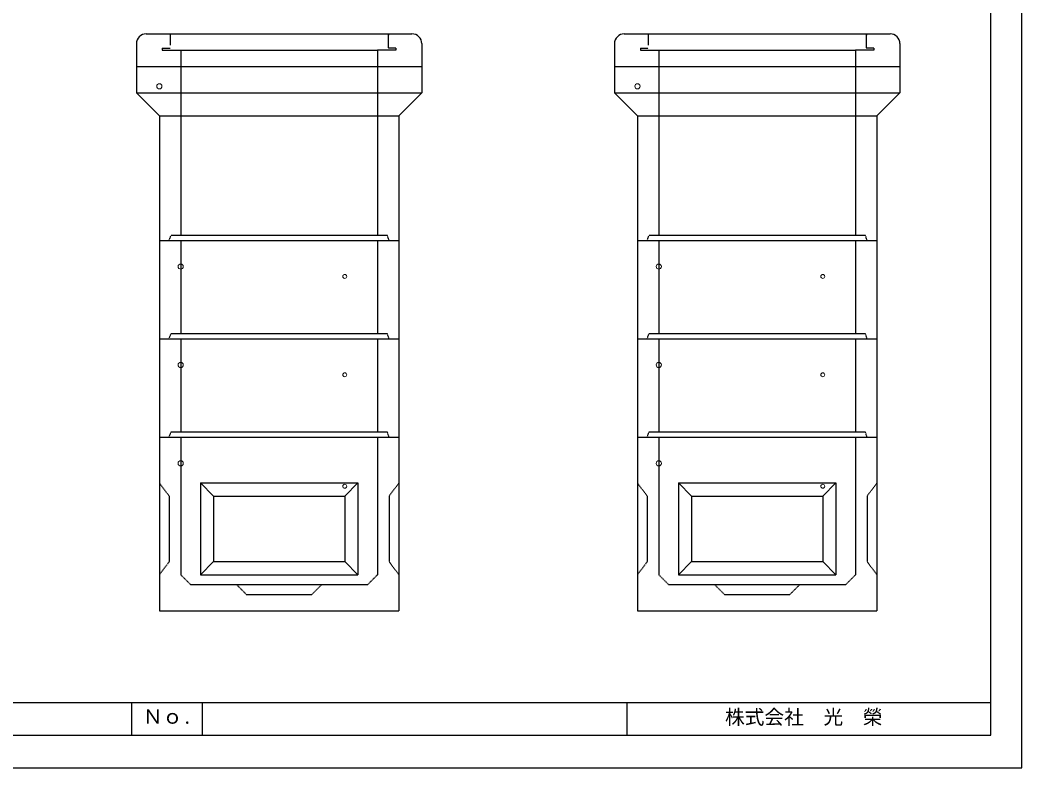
# Model space of a CAD drawing. Units: millimetres, scale not verified. Extents: x -297 to 298, y -210 to 211.
# Drawn here: x -7.5 to 297.9, y -210 to 18.1 of the extents above; entities that cross this region are included whole.
import ezdxf
from ezdxf.enums import TextEntityAlignment as Align

# ---------------------------------------------------------------- set-up
doc = ezdxf.new("R2010")
doc.units = ezdxf.units.MM
doc.linetypes.add('USER2', pattern=[4.7625, 3.175, -1.5875])
doc.layers.add('0-0', color=7, linetype='Continuous')
for name, color, linetype, lineweight in [('0-1_0', 9, 'Continuous', 25), ('0-3_pen1実線', 4, 'Continuous', 13), ('0-4_pen2実線', 3, 'Continuous', 13), ('0-5_pen3実線', 7, 'Continuous', 25), ('0-6_pen4実線', 7, 'Continuous', 25), ('0-7_pen2破線', 3, 'USER2', 25)]:
    doc.layers.add(name, color=color, linetype=linetype, lineweight=lineweight)
doc.styles.add('ＭＳ ゴシック', font='')
doc.styles.get('ＭＳ ゴシック').set_extended_font_data('MS Gothic')

# ---------------------------------------------------------------- blocks, each defined once
blk = doc.blocks.new('部分図 1')
at = {"layer": '0-1_0'}
blk.add_lwpolyline([(0.1, 0.3), (11898.1, 0.3), (11898.1, 8410.3), (0.1, 8410.3)], close=True, dxfattribs=at)
at = {"layer": '0-3_pen1実線'}
for p, q in [((8033.94, 4467.95), (8043.31, 4477.32)), ((10948.04, 4467.95), (10957.41, 4477.32))]:
    blk.add_line(p, q, dxfattribs=at)
at = {"layer": '0-4_pen2実線'}
for centre, radius in [((6639.96, 4157.33), 16), ((9554.06, 4157.33), 16), ((6769.99, 3058), 16), ((9684.09, 3058), 16), ((7769.99, 2998), 12), ((10684.09, 2998), 12), ((6769.99, 2458), 16), ((9684.09, 2458), 16), ((7769.99, 2398), 12), ((10684.09, 2398), 12)]:
    blk.add_circle(centre, radius, dxfattribs=at)
for centre, major_axis in [((6769.99, 1857.98), (16, 0)), ((9684.09, 1857.98), (16, 0)), ((7769.99, 1718.14), (12, 0)), ((10684.09, 1718.14), (12, 0))]:
    blk.add_ellipse(centre, major_axis=major_axis, ratio=0.998868, dxfattribs=at)
at = {"layer": '0-5_pen3実線'}
for p, q in [((6559.94, 4477.32), (8179.94, 4477.32)), ((9474.04, 4477.32), (11094.04, 4477.32)), ((6499.94, 4417.32), (6499.94, 4277.32)), ((8239.94, 4417.32), (8239.94, 4277.32)), ((9414.04, 4417.32), (9414.04, 4277.32)), ((11154.04, 4417.32), (11154.04, 4277.32)), ((6499.96, 4277.33), (8239.96, 4277.33)), ((6499.96, 4277.33), (6499.96, 4117.33)), ((8239.96, 4277.33), (8239.96, 4117.33)), ((9414.06, 4277.33), (11154.06, 4277.33)), ((9414.06, 4277.33), (9414.06, 4117.33)), ((11154.06, 4277.33), (11154.06, 4117.33)), ((6499.96, 4117.33), (8239.96, 4117.33)), ((6639.96, 3977.33), (6499.96, 4117.33)), ((8099.96, 3977.33), (8239.96, 4117.33)), ((9414.06, 4117.33), (11154.06, 4117.33)), ((9554.06, 3977.33), (9414.06, 4117.33)), ((11014.06, 3977.33), (11154.06, 4117.33)), ((6639.96, 3977.33), (8099.96, 3977.33)), ((6639.96, 3977.33), (6639.96, 3217.33)), ((8099.96, 3977.33), (8099.96, 3217.33)), ((9554.06, 3977.33), (11014.06, 3977.33)), ((9554.06, 3977.33), (9554.06, 3217.33)), ((11014.06, 3977.33), (11014.06, 3217.33)), ((6639.96, 3217.33), (8099.96, 3217.33)), ((8099.99, 3218), (8099.99, 2618)), ((9554.06, 3217.33), (11014.06, 3217.33)), ((11014.09, 3218), (11014.09, 2618)), ((8099.99, 2618), (8099.99, 2018)), ((11014.09, 2618), (11014.09, 2018)), ((6639.99, 2017.8), (6639.99, 959)), ((8099.99, 2017.8), (8099.99, 959)), ((9554.09, 2017.8), (9554.09, 959)), ((11014.09, 2017.8), (11014.09, 959)), ((6889.99, 1738.12), (6889.99, 1178.75)), ((6889.99, 1738.12), (6969.99, 1658.21)), ((6889.99, 1738.12), (7369.99, 1738.12)), ((7369.99, 1738.12), (7849.99, 1738.12)), ((7849.99, 1738.12), (7769.99, 1658.21)), ((7849.99, 1738.12), (7849.99, 1178.75)), ((9804.09, 1738.12), (9804.09, 1178.75)), ((9804.09, 1738.12), (9884.09, 1658.21)), ((9804.09, 1738.12), (10284.09, 1738.12)), ((10284.09, 1738.12), (10764.09, 1738.12)), ((10764.09, 1738.12), (10684.09, 1658.21)), ((10764.09, 1738.12), (10764.09, 1178.75)), ((6969.99, 1658.21), (6969.99, 1258.66)), ((6969.99, 1658.21), (7369.99, 1658.21)), ((7369.99, 1658.21), (7769.99, 1658.21)), ((7769.99, 1658.21), (7769.99, 1258.66)), ((9884.09, 1658.21), (9884.09, 1258.66)), ((9884.09, 1658.21), (10284.09, 1658.21)), ((10284.09, 1658.21), (10684.09, 1658.21)), ((10684.09, 1658.21), (10684.09, 1258.66)), ((6889.99, 1178.75), (6969.99, 1258.66)), ((6969.99, 1258.66), (7369.99, 1258.66)), ((7369.99, 1258.66), (7769.99, 1258.66)), ((7849.99, 1178.75), (7769.99, 1258.66)), ((9804.09, 1178.75), (9884.09, 1258.66)), ((9884.09, 1258.66), (10284.09, 1258.66)), ((10284.09, 1258.66), (10684.09, 1258.66)), ((10764.09, 1178.75), (10684.09, 1258.66)), ((6889.99, 1178.75), (7369.99, 1178.75)), ((7369.99, 1178.75), (7849.99, 1178.75)), ((9804.09, 1178.75), (10284.09, 1178.75)), ((10284.09, 1178.75), (10764.09, 1178.75)), ((6639.99, 959), (8099.99, 959)), ((9554.09, 959), (11014.09, 959)), ((6900.1, 400.3), (6900.1, 200.3))]:
    blk.add_line(p, q, dxfattribs=at)
for points in [[(6639.99, 3218), (6639.99, 2618), (8099.99, 2618)], [(9554.09, 3218), (9554.09, 2618), (11014.09, 2618)], [(6639.99, 2618), (6639.99, 2018), (8099.99, 2018)], [(9554.09, 2618), (9554.09, 2018), (11014.09, 2018)]]:
    blk.add_lwpolyline(points, dxfattribs=at)
for centre, start, end in [((6559.94, 4417.32), 90, 180), ((8179.94, 4417.32), 0, 90), ((9474.04, 4417.32), 90, 180), ((11094.04, 4417.32), 0, 90)]:
    blk.add_arc(centre, 60, start, end, dxfattribs=at)
at = {"layer": '0-6_pen4実線'}
for p, q in [((200.1, 400.3), (11709.1, 400.3)), ((6470.1, 400.3), (6470.1, 200.3)), ((9490.1, 400.3), (9490.1, 200.3))]:
    blk.add_line(p, q, dxfattribs=at)
blk.add_lwpolyline([(200.1, 200.3), (11709.1, 200.3), (11709.1, 8215.3), (200.1, 8215.3)], close=True, dxfattribs=at)
at = {"layer": '0-7_pen2破線'}
for p, q in [((6705.94, 4477.32), (6705.94, 4407.32)), ((8033.94, 4477.32), (8033.94, 4389.32)), ((9620.04, 4477.32), (9620.04, 4407.32)), ((10948.04, 4477.32), (10948.04, 4389.32)), ((6657.94, 4389.32), (6705.94, 4389.32)), ((6657.94, 4389.32), (6657.94, 4377.32)), ((6657.94, 4377.32), (7969.94, 4377.32)), ((6769.94, 4377.32), (6769.94, 4277.32)), ((8081.94, 4377.32), (7969.94, 4377.32)), ((7969.94, 4377.32), (7969.94, 4277.32)), ((8081.94, 4389.32), (8033.94, 4389.32)), ((8081.94, 4389.32), (8081.94, 4377.32)), ((9572.04, 4389.32), (9620.04, 4389.32)), ((9572.04, 4389.32), (9572.04, 4377.32)), ((9572.04, 4377.32), (10884.04, 4377.32)), ((9684.04, 4377.32), (9684.04, 4277.32)), ((10996.04, 4377.32), (10884.04, 4377.32)), ((10884.04, 4377.32), (10884.04, 4277.32)), ((10996.04, 4389.32), (10948.04, 4389.32)), ((10996.04, 4389.32), (10996.04, 4377.32)), ((6769.96, 4277.33), (6769.96, 3247.33)), ((7969.96, 4277.33), (7969.96, 3247.33)), ((9684.06, 4277.33), (9684.06, 3247.33)), ((10884.06, 4277.33), (10884.06, 3247.33)), ((6699.96, 3217.33), (6709.96, 3247.33)), ((8029.96, 3247.33), (6709.96, 3247.33)), ((8039.96, 3217.33), (8029.96, 3247.33)), ((9614.06, 3217.33), (9624.06, 3247.33)), ((10944.06, 3247.33), (9624.06, 3247.33)), ((10954.06, 3217.33), (10944.06, 3247.33)), ((6769.99, 3218), (6769.99, 2648)), ((7969.99, 3218), (7969.99, 2648)), ((9684.09, 3218), (9684.09, 2648)), ((10884.09, 3218), (10884.09, 2648)), ((6699.99, 2618), (6709.99, 2648)), ((7369.99, 2648), (6709.99, 2648)), ((8029.99, 2648), (7369.99, 2648)), ((8039.99, 2618), (8029.99, 2648)), ((9614.09, 2618), (9624.09, 2648)), ((10284.09, 2648), (9624.09, 2648)), ((10944.09, 2648), (10284.09, 2648)), ((10954.09, 2618), (10944.09, 2648)), ((6769.99, 2618), (6769.99, 2048)), ((7969.99, 2618), (7969.99, 2048)), ((9684.09, 2618), (9684.09, 2048)), ((10884.09, 2618), (10884.09, 2048)), ((6699.99, 2018), (6709.99, 2048)), ((7369.99, 2048), (6709.99, 2048)), ((6769.99, 2017.8), (6769.99, 1178.75)), ((8029.99, 2048), (7369.99, 2048)), ((7969.99, 2017.8), (7969.99, 1178.75)), ((8039.99, 2018), (8029.99, 2048)), ((9614.09, 2018), (9624.09, 2048)), ((10284.09, 2048), (9624.09, 2048)), ((9684.09, 2017.8), (9684.09, 1178.75)), ((10944.09, 2048), (10284.09, 2048)), ((10884.09, 2017.8), (10884.09, 1178.75)), ((10954.09, 2018), (10944.09, 2048)), ((6639.99, 1738.12), (6699.99, 1658.21)), ((9554.09, 1738.12), (9614.09, 1658.21)), ((6769.99, 1178.75), (6829.99, 1118.82)), ((7969.99, 1178.75), (7909.99, 1118.82)), ((9684.09, 1178.75), (9744.09, 1118.82)), ((10884.09, 1178.75), (10824.09, 1118.82)), ((6829.99, 1118.82), (7369.99, 1118.82)), ((7109.99, 1118.82), (7169.99, 1058.89)), ((7369.99, 1118.82), (7909.99, 1118.82)), ((7629.99, 1118.82), (7569.99, 1058.89)), ((9744.09, 1118.82), (10284.09, 1118.82)), ((10024.09, 1118.82), (10084.09, 1058.89)), ((10284.09, 1118.82), (10824.09, 1118.82)), ((10544.09, 1118.82), (10484.09, 1058.89)), ((7169.99, 1058.89), (7369.99, 1058.89)), ((7369.99, 1058.89), (7569.99, 1058.89)), ((10084.09, 1058.89), (10284.09, 1058.89)), ((10284.09, 1058.89), (10484.09, 1058.89))]:
    blk.add_line(p, q, dxfattribs=at)
for points in [[(8099.99, 1738.12), (8039.99, 1658.21), (8039.99, 1258.66), (8099.99, 1178.75)], [(11014.09, 1738.12), (10954.09, 1658.21), (10954.09, 1258.66), (11014.09, 1178.75)], [(6699.99, 1658.21), (6699.99, 1258.66), (6639.99, 1178.75)], [(9614.09, 1658.21), (9614.09, 1258.66), (9554.09, 1178.75)]]:
    blk.add_lwpolyline(points, dxfattribs=at)
at = {"layer": '0-5_pen3実線', "style": 'ＭＳ ゴシック'}
for s, p in [('株式会社\u3000光\u3000榮', (10088.1, 240.3)), ('Ｎｏ.', (6539.8, 243.63))]:
    blk.add_text(s, height=87.98, dxfattribs=at).set_placement(p, align=Align.BOTTOM_LEFT)

msp = doc.modelspace()

# ---------------------------------------------------------------- block references
at = {"layer": '0-0', "xscale": 0.05, "yscale": 0.05}
msp.add_blockref('部分図 1', (-297, -210), dxfattribs=at)

doc.saveas('drawing.dxf')
